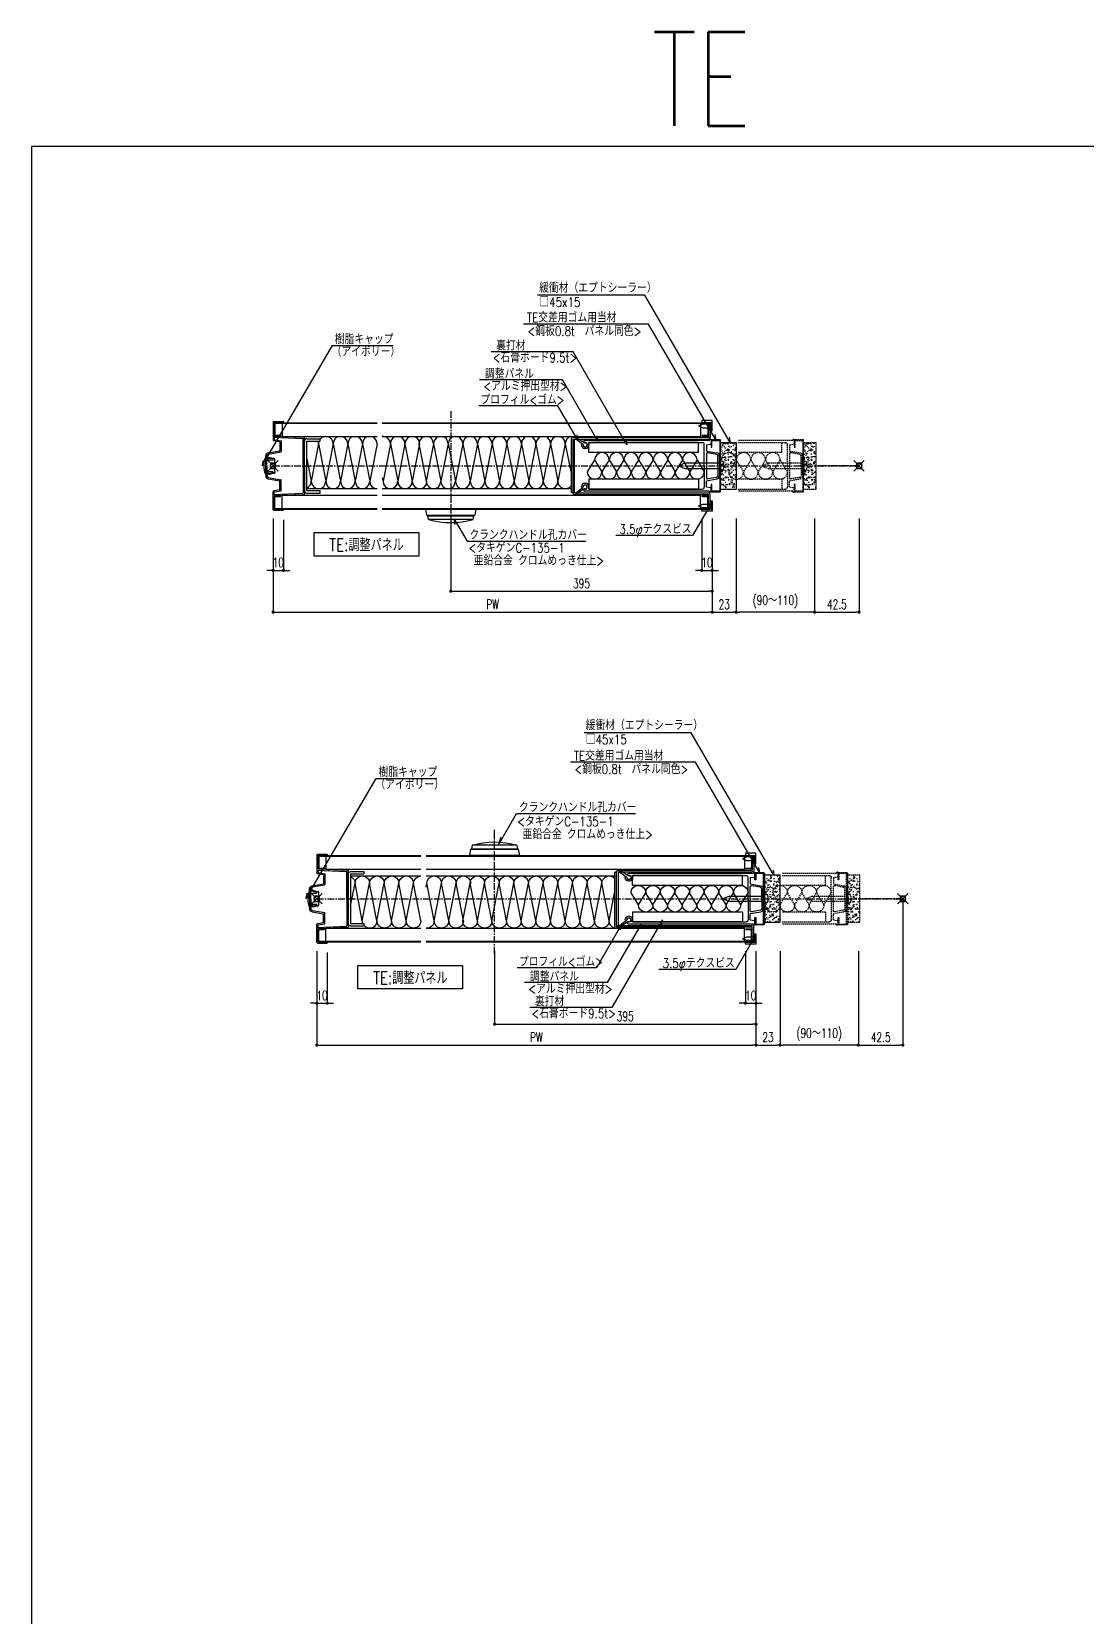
# Model space of a CAD drawing. Extents: x -275225 to 47266, y -41063 to 95295.
# Drawn here: x -227004 to -225995, y -18962 to -17445 of the extents above; entities that cross this region are included whole.
import ezdxf
from ezdxf.enums import TextEntityAlignment as Align

# ---------------------------------------------------------------- set-up
doc = ezdxf.new("R2010")
doc.units = 0
doc.header["$LTSCALE"] = 0.2
doc.header["$PDMODE"] = 99
doc.header["$PDSIZE"] = 5
doc.linetypes.add('CENTER', pattern=[50.8, 31.75, -6.35, 6.35, -6.35])
doc.linetypes.add('HIDDEN', pattern=[9.525, 6.35, -3.175])
for name, color, linetype in [('_P18_製品', 4, 'Continuous'), ('_P18_製品寸法', 9, 'Continuous'), ('_図面枠', 7, 'Continuous'), ('_基準', 1, 'CENTER'), ('_文字', 3, 'Continuous'), ('_製品寸法', 9, 'Continuous'), ('樹脂', 6, 'Continuous')]:
    doc.layers.add(name, color=color, linetype=linetype)
doc.layers.add('_ポイント', color=1, linetype='Continuous', plot=False)
doc.styles.add('OKAMURA', font='SIMPLEX.shx', dxfattribs={"width": 0.7, "bigfont": 'BIGFONT.shx'})
doc.dimstyles.new('OKAMURA-003', dxfattribs={"dimscale": 3, "dimtxt": 3, "dimasz": 1, "dimexe": 0, "dimexo": 3, "dimgap": 1, "dimtad": 1, "dimdec": 3, "dimdsep": 46, "dimtxsty": 'OKAMURA', "dimblk1": 'DOT', "dimblk2": 'DOT', "dimsah": 1, "dimcen": 0, "dimclrd": 9, "dimclre": 9, "dimclrt": 3, "dimadec": 0, "dimazin": 0, "dimtfac": 1, "dimtdec": 3, "dimtix": 1, "dimtmove": 2, "dimatfit": 3, "dimldrblk": 'NONE', "dimfxl": 0, "dimtolj": 1, "dimarcsym": 0})

# ---------------------------------------------------------------- blocks, each defined once
blk = doc.blocks.new('_DOT')
at = {"color": 0, "linetype": 'ByBlock'}
blk.add_line((-0.5, 0), (-1, 0), dxfattribs=at)
at = {"color": 0, "linetype": 'ByBlock', "const_width": 0.5}
blk.add_lwpolyline([(-0.25, 0, 1), (0.25, 0, 1)], format="xyb", close=True, dxfattribs=at)
blk = doc.blocks.new('*D1145')
at = {"layer": '_製品寸法', "color": 9, "lineweight": -2, "transparency": 16777216}
for p, q in [((0, -51.5), (0, -100)), ((10, -51.5), (10, -100)), ((-3, -100), (-6, -100)), ((0, -100), (10, -100)), ((13, -100), (16, -100))]:
    blk.add_line(p, q, dxfattribs=at)
at = {"layer": 'Defpoints', "color": 0, "transparency": 16777216}
for p in [(0, -42.5), (10, -42.5), (10, -100)]:
    blk.add_point(p, dxfattribs=at)
at = {"layer": '_製品寸法', "color": 9, "lineweight": -2, "transparency": 16777216, "xscale": 3, "yscale": 3, "zscale": 3}
blk.add_blockref('_DOT', (0, -100), dxfattribs=at)
at = {"layer": '_製品寸法', "color": 9, "lineweight": -2, "transparency": 16777216, "xscale": 3, "yscale": 3, "zscale": 3, "rotation": 180}
blk.add_blockref('_DOT', (10, -100), dxfattribs=at)
at = {"layer": '_製品寸法', "color": 3, "transparency": 16777216, "insert": (5, -92.5), "char_height": 9, "attachment_point": 5, "style": 'OKAMURA'}
blk.add_mtext('\\A1;10', dxfattribs=at)
blk = doc.blocks.new('_None')
blk = doc.blocks.new('*D1146')
at = {"layer": '_製品寸法', "color": 9, "lineweight": -2, "transparency": 16777216}
for p, q in [((0, -50.3), (0, -140)), ((420, -50.3), (420, -140)), ((3, -140), (417, -140))]:
    blk.add_line(p, q, dxfattribs=at)
at = {"layer": 'Defpoints', "color": 0, "transparency": 16777216}
for p in [(0, -41.3), (420, -41.3), (420, -140)]:
    blk.add_point(p, dxfattribs=at)
at = {"layer": '_製品寸法', "color": 9, "lineweight": -2, "transparency": 16777216, "xscale": 3, "yscale": 3, "zscale": 3, "rotation": 180}
blk.add_blockref('_DOT', (0, -140), dxfattribs=at)
at = {"layer": '_製品寸法', "color": 9, "lineweight": -2, "transparency": 16777216, "xscale": 3, "yscale": 3, "zscale": 3}
blk.add_blockref('_DOT', (420, -140), dxfattribs=at)
at = {"layer": '_製品寸法', "color": 3, "transparency": 16777216, "insert": (210, -132.5), "char_height": 9, "attachment_point": 5, "style": 'OKAMURA'}
blk.add_mtext('\\A1;PW', dxfattribs=at)
blk = doc.blocks.new('*D1147')
at = {"layer": '_製品寸法', "color": 9, "lineweight": -2, "transparency": 16777216}
for p, q in [((170, -50.3), (170, -120)), ((420, -50.3), (420, -120)), ((173, -120), (417, -120))]:
    blk.add_line(p, q, dxfattribs=at)
at = {"layer": 'Defpoints', "color": 0, "transparency": 16777216}
for p in [(170, -41.3), (420, -41.3), (420, -120)]:
    blk.add_point(p, dxfattribs=at)
at = {"layer": '_製品寸法', "color": 9, "lineweight": -2, "transparency": 16777216, "xscale": 3, "yscale": 3, "zscale": 3, "rotation": 180}
blk.add_blockref('_DOT', (170, -120), dxfattribs=at)
at = {"layer": '_製品寸法', "color": 9, "lineweight": -2, "transparency": 16777216, "xscale": 3, "yscale": 3, "zscale": 3}
blk.add_blockref('_DOT', (420, -120), dxfattribs=at)
at = {"layer": '_製品寸法', "color": 3, "transparency": 16777216, "insert": (295, -112.5), "char_height": 9, "attachment_point": 5, "style": 'OKAMURA'}
blk.add_mtext('\\A1;395', dxfattribs=at)
blk = doc.blocks.new('*D1148')
at = {"layer": '_製品寸法', "color": 9, "lineweight": -2, "transparency": 16777216}
for p, q in [((410, -50.3), (410, -100)), ((420, -50.3), (420, -100)), ((407, -100), (404, -100)), ((410, -100), (420, -100)), ((423, -100), (426, -100))]:
    blk.add_line(p, q, dxfattribs=at)
at = {"layer": 'Defpoints', "color": 0, "transparency": 16777216}
for p in [(410, -41.3), (420, -41.3), (420, -100)]:
    blk.add_point(p, dxfattribs=at)
at = {"layer": '_製品寸法', "color": 9, "lineweight": -2, "transparency": 16777216, "xscale": 3, "yscale": 3, "zscale": 3}
blk.add_blockref('_DOT', (410, -100), dxfattribs=at)
at = {"layer": '_製品寸法', "color": 9, "lineweight": -2, "transparency": 16777216, "xscale": 3, "yscale": 3, "zscale": 3, "rotation": 180}
blk.add_blockref('_DOT', (420, -100), dxfattribs=at)
at = {"layer": '_製品寸法', "color": 3, "transparency": 16777216, "insert": (415, -92.5), "char_height": 9, "attachment_point": 5, "style": 'OKAMURA'}
blk.add_mtext('\\A1;10', dxfattribs=at)
blk = doc.blocks.new('*D1149')
at = {"layer": '_製品寸法', "color": 9, "lineweight": -2, "transparency": 16777216}
for p, q in [((443, -50.3), (443, -140)), ((518, -50.3), (518, -140)), ((515, -140), (446, -140))]:
    blk.add_line(p, q, dxfattribs=at)
at = {"layer": 'Defpoints', "color": 0, "transparency": 16777216}
for p in [(443, -41.3), (518, -41.3), (443, -140)]:
    blk.add_point(p, dxfattribs=at)
at = {"layer": '_製品寸法', "color": 9, "lineweight": -2, "transparency": 16777216, "xscale": 3, "yscale": 3, "zscale": 3, "rotation": 180}
blk.add_blockref('_DOT', (443, -140), dxfattribs=at)
at = {"layer": '_製品寸法', "color": 9, "lineweight": -2, "transparency": 16777216, "xscale": 3, "yscale": 3, "zscale": 3}
blk.add_blockref('_DOT', (518, -140), dxfattribs=at)
at = {"layer": '_製品寸法', "color": 3, "transparency": 16777216, "insert": (480.5, -130.1), "char_height": 9, "attachment_point": 5, "style": 'OKAMURA'}
blk.add_mtext('\\A1;(90～110)', dxfattribs=at)
blk = doc.blocks.new('*D1150')
at = {"layer": '_製品寸法', "color": 9, "lineweight": -2, "transparency": 16777216}
for p, q in [((420, -50.3), (420, -140)), ((443, -50.3), (443, -140)), ((423, -140), (440, -140))]:
    blk.add_line(p, q, dxfattribs=at)
at = {"layer": 'Defpoints', "color": 0, "transparency": 16777216}
for p in [(420, -41.3), (443, -41.3), (443, -140)]:
    blk.add_point(p, dxfattribs=at)
at = {"layer": '_製品寸法', "color": 9, "lineweight": -2, "transparency": 16777216, "xscale": 3, "yscale": 3, "zscale": 3, "rotation": 180}
blk.add_blockref('_DOT', (420, -140), dxfattribs=at)
at = {"layer": '_製品寸法', "color": 9, "lineweight": -2, "transparency": 16777216, "xscale": 3, "yscale": 3, "zscale": 3}
blk.add_blockref('_DOT', (443, -140), dxfattribs=at)
at = {"layer": '_製品寸法', "color": 3, "transparency": 16777216, "insert": (431.5, -132.5), "char_height": 9, "attachment_point": 5, "style": 'OKAMURA'}
blk.add_mtext('\\A1;23', dxfattribs=at)
blk = doc.blocks.new('*D1151')
at = {"layer": '_製品寸法', "color": 9, "lineweight": -2, "transparency": 16777216}
for p, q in [((518, -50.3), (518, -140)), ((560.5, -50.3), (560.5, -140)), ((521, -140), (557.5, -140))]:
    blk.add_line(p, q, dxfattribs=at)
at = {"layer": 'Defpoints', "color": 0, "transparency": 16777216}
for p in [(518, -41.3), (560.5, -41.3), (560.5, -140)]:
    blk.add_point(p, dxfattribs=at)
at = {"layer": '_製品寸法', "color": 9, "lineweight": -2, "transparency": 16777216, "xscale": 3, "yscale": 3, "zscale": 3, "rotation": 180}
blk.add_blockref('_DOT', (518, -140), dxfattribs=at)
at = {"layer": '_製品寸法', "color": 9, "lineweight": -2, "transparency": 16777216, "xscale": 3, "yscale": 3, "zscale": 3}
blk.add_blockref('_DOT', (560.5, -140), dxfattribs=at)
at = {"layer": '_製品寸法', "color": 3, "transparency": 16777216, "insert": (539.3, -132.5), "char_height": 9, "attachment_point": 5, "style": 'OKAMURA'}
blk.add_mtext('\\A1;42.5', dxfattribs=at)
blk = doc.blocks.new('A$C5D42728D')
at = {"color": 0, "linetype": 'ByBlock', "lineweight": -2}
blk.add_lwpolyline([(4.4, 1.5, 0.31293), (3.2, 2.9, 0.136041), (-3.2, 2.9, 0.312931), (-4.4, 1.5), (-4.5, 0), (4.5, 0)], format="xyb", close=True, dxfattribs=at)
blk.add_lwpolyline([(2.5, -34), (2.5, 0), (-2.5, 0), (-2.5, -34), (0, -40)], close=True, dxfattribs=at)
blk = doc.blocks.new('樹脂')
at = {"layer": '_P18_製品', "color": 0, "linetype": 'ByBlock'}
for p, q in [((-8.7, -6.5), (-8.7, 6.5)), ((-8.2, 7), (-7, 7)), ((-7, 7), (-3.2, 8.1)), ((-7, 6.3), (-3.2, 7.4)), ((-7, 6.3), (-7, 7)), ((-7, 5.9), (-7, 6.3)), ((-6.5, 5.4), (0, 5.4)), ((-3.2, 8.1), (-3.2, 7.6)), ((-3.2, 7.6), (-2.4, 7.6)), ((-3.2, 7.6), (-3.2, 6.9)), ((-3.2, 6.9), (-2.4, 6.9)), ((-2.4, 7.6), (-2.4, 7.1)), ((-2.4, 7.1), (-0.5, 7.1)), ((-2.4, 6.4), (-2.4, 7.1)), ((-2.4, 6.4), (-0.5, 6.4)), ((-0.5, 7.1), (-0.5, 5.4)), ((0, -8.3), (0, 8.3)), ((-7, -7), (-8.2, -7)), ((-7, -5.9), (-7, -6.3)), ((-7, -6.3), (-7, -7)), ((-3.2, -7.4), (-7, -6.3)), ((-3.2, -8.1), (-7, -7)), ((0, -5.4), (-6.5, -5.4)), ((-3.2, -7.4), (-1.6, -7.4)), ((-3.2, -8.1), (-1.6, -8.1)), ((-1.6, -7.6), (-1.6, -6.9)), ((-1.6, -6.9), (-0.8, -6.9)), ((-1.6, -7.6), (-0.8, -7.6)), ((-1.6, -8.1), (-1.6, -7.6)), ((-0.8, -7.1), (-0.8, -6.4)), ((-0.8, -6.4), (-0.5, -6.4)), ((-0.8, -7.1), (-0.5, -7.1)), ((-0.8, -7.6), (-0.8, -7.1)), ((-0.5, -7.1), (-0.5, -5.4))]:
    blk.add_line(p, q, dxfattribs=at)
for centre, radius, start, end in [((-8.2, 6.5), 0.5, 90, 180), ((-6.5, 5.9), 0.5, 180, 270), ((-21, 0), 22.6, 338.3053, 21.6947), ((-8.2, -6.5), 0.5, 180, 270), ((-6.5, -5.9), 0.5, 90, 180)]:
    blk.add_arc(centre, radius, start, end, dxfattribs=at)
blk = doc.blocks.new('TE1')
at = {"layer": '_P18_製品'}
h = blk.add_hatch(dxfattribs=at)
h.set_pattern_fill('AR-SAND', color=6, scale=0.1, angle=180, style=0)
h.set_pattern_definition([(217.5, (4918.212, -2657.586), (0.160003, -4.8941324), [0, -3.8608, 0, -4.318, 0, -4.1275]), (187.5, (4918.212, -2657.586), (-4.495233, -7.168251), [0, -2.0828, 0, -3.4798, 0, -1.3335]), (147.5, (4921.336, -2657.586), (-7.9099237, -0.014372), [0, -1.27, 0, -4.572, 0, -5.969]), (137.5, (4921.336, -2657.586), (-7.6355645, -2.229293), [0, -0.635, 0, -2.9972, 0, -3.429])])
h.paths.add_polyline_path([(-132.5, 22.5), (-117.5, 22.5), (-117.5, -22.5), (-132.5, -22.5)])
at = {"layer": '_P18_製品', "linetype": 'HIDDEN'}
h = blk.add_hatch(dxfattribs=at)
h.set_pattern_fill('AR-SAND', color=6, scale=0.1, angle=180, style=0)
h.set_pattern_definition([(217.5, (4997.712, -2657.586), (0.160003, -4.8941324), [0, -3.8608, 0, -4.318, 0, -4.1275]), (187.5, (4997.712, -2657.586), (-4.495233, -7.168251), [0, -2.0828, 0, -3.4798, 0, -1.3335]), (147.5, (5000.836, -2657.586), (-7.9099237, -0.014372), [0, -1.27, 0, -4.572, 0, -5.969]), (137.5, (5000.836, -2657.586), (-7.6355645, -2.229293), [0, -0.635, 0, -2.9972, 0, -3.429])])
h.paths.add_polyline_path([(-53, 22.5), (-41.3, 22.5), (-41.3, -22.5), (-53, -22.5)])
at = {"layer": '_P18_製品'}
for p, q in [((-560.5, 42), (-560, 42.5)), ((-560.5, 42), (-560.5, 24.8)), ((-560, 42.5), (-550.8, 42.5)), ((-559.3, 41), (-559.3, 28.8)), ((-559.3, 40.7), (-559.3, 29.4)), ((-550.8, 41.3), (-559, 41.3)), ((-558.7, 41.3), (-461, 41.3)), ((-558.7, 40.7), (-558.7, 29.4)), ((-558.7, 40.7), (-461, 40.7)), ((-551.8, 40.7), (-551.8, 28.2)), ((-550.5, 42.2), (-550.5, 41.6)), ((-144.1, 40.5), (-142.5, 40.5)), ((-560.5, 27.4), (-532, 26.1)), ((-554.2, 22.9), (-559.7, 23.9)), ((-559.3, 27), (-559.3, 25.3)), ((-559.1, 25), (-553, 23.9)), ((-559, 28.5), (-530.8, 27.3)), ((-558.7, 29.4), (-553.3, 29.4)), ((-558.7, 28.8), (-553.3, 28.8)), ((-554, 22.7), (-554, 14.6)), ((-553.3, 29.4), (-553.3, 28.8)), ((-552.8, 23.6), (-552.8, 13.6)), ((-551.8, 28.2), (-461, 28.2)), ((-549.5, 26.9), (-549.5, 28.1)), ((-531.7, 0), (-531.7, 25.8)), ((-530.5, 0.3), (-530.5, 27)), ((-530.5, -23.7), (-530.5, 23.7)), ((-528.2, 26), (-515.5, 26)), ((-528.2, 23.7), (-515.5, 23.7)), ((-528.2, -23.7), (-528.2, 23.7)), ((-515.5, 23.7), (-515.5, 26)), ((-567.5, 0.3), (-567.5, 9.5)), ((-567.2, 0), (-567.5, 0.3)), ((-567.2, 0), (-567.5, -0.3)), ((-566.3, 0), (-566.3, 9.5)), ((-566.3, 0), (-566.3, -9.5)), ((-565, 12.4), (-554.2, 14.3)), ((-564.8, 11.3), (-553, 13.3)), ((-531.7, 0), (-531.7, -25.8)), ((-530.8, 0), (-530.5, 0.3)), ((-530.8, 0), (-530.5, -0.3)), ((-567.5, -0.3), (-567.5, -9.5)), ((-565, -12.4), (-554.2, -14.3)), ((-564.8, -11.3), (-553, -13.3)), ((-554, -22.7), (-554, -14.6)), ((-552.8, -23.6), (-552.8, -13.6)), ((-530.5, -0.3), (-530.5, -27)), ((-560.5, -42), (-560.5, -24.8)), ((-560.5, -27.4), (-532, -26.1)), ((-554.2, -22.9), (-559.7, -23.9)), ((-559.3, -27), (-559.3, -25.3)), ((-559.3, -41), (-559.3, -28.8)), ((-559.3, -40.7), (-559.3, -29.4)), ((-559.1, -25), (-553, -23.9)), ((-559, -28.5), (-530.8, -27.3)), ((-558.7, -28.8), (-553.3, -28.8)), ((-558.7, -40.7), (-558.7, -29.4)), ((-558.7, -29.4), (-553.3, -29.4)), ((-553.3, -29.4), (-553.3, -28.8)), ((-551.8, -40.7), (-551.8, -28.2)), ((-551.8, -28.2), (-461, -28.2)), ((-549.5, -28.1), (-549.5, -26.9)), ((-528.2, -23.7), (-515.5, -23.7)), ((-528.2, -26), (-515.5, -26)), ((-515.5, -26), (-515.5, -23.7)), ((-560.5, -42), (-560, -42.5)), ((-560, -42.5), (-550.8, -42.5)), ((-550.8, -41.3), (-559, -41.3)), ((-558.7, -40.7), (-461, -40.7)), ((-558.7, -41.3), (-461, -41.3)), ((-550.5, -42.2), (-550.5, -41.6)), ((-366.5, -41.3), (-414.5, -41.3)), ((-413.4, -47.3), (-414.5, -41.3)), ((-366.5, -41.3), (-367.6, -47.3)), ((-144.1, -40.5), (-142.5, -40.5)), ((-413.4, -47.3), (-367.6, -47.3)), ((-412.5, -47.3), (-412.5, -47.8)), ((-412.5, -47.8), (-368.5, -47.8)), ((-411.9, -51.3), (-412.5, -47.8)), ((-369.1, -51.3), (-411.9, -51.3)), ((-369.1, -51.3), (-368.5, -47.8)), ((-368.5, -47.3), (-368.5, -47.8))]:
    blk.add_line(p, q, dxfattribs=at)
at = {"layer": '_P18_製品', "linetype": 'ByBlock'}
for p, q in [((-456, 41.3), (-144.7, 41.3)), ((-456, 40.7), (-144.7, 40.7)), ((-151.6, 40.7), (-151.6, 28.2)), ((-140.5, 43.5), (-150.5, 43.5)), ((-150.5, 43.5), (-150.5, 41.5)), ((-150.5, 41.5), (-142.5, 41.5)), ((-144.7, 40.7), (-144.7, 29.4)), ((-144.1, 40.7), (-144.1, 29.4)), ((-144.1, 40.5), (-144.1, 27.2)), ((-142.5, 40.3), (-140.5, 42.3)), ((-142.5, 33.5), (-142.5, 41.5)), ((-142.5, 40.5), (-142.5, 27.2)), ((-142.5, 36.3), (-140.5, 34.3)), ((-142.5, 33.5), (-140.5, 33.5)), ((-140.5, 33.5), (-140.5, 43.5)), ((-456, 28.2), (-151.6, 28.2)), ((-275.5, 25.6), (-275.5, -25.4)), ((-144.1, 27.2), (-273.9, 27.2)), ((-273.9, 25.6), (-144.1, 25.6)), ((-273.9, 25.6), (-273.9, -25.7)), ((-272.3, -25.7), (-272.3, 25.6)), ((-270.9, 25.7), (-264.2, 20.6)), ((-263.1, 22.2), (-270.2, 26.7)), ((-265.5, 20), (-265.5, 19.7)), ((-143.3, 24.2), (-262.5, 24.2)), ((-261.5, 22.2), (-262.5, 22.2)), ((-261.5, 16.7), (-262.5, 16.7)), ((-262, 18.2), (-261.5, 18.2)), ((-260, 20.7), (-260, 19.7)), ((-258.5, 12.7), (-258.5, 22.2)), ((-258.5, 22.2), (-258.5, 19.7)), ((-153.5, 22.2), (-258.5, 22.2)), ((-258.5, 22.2), (-150, 22.2)), ((-153.5, 12.7), (-153.5, 22.2)), ((-150.1, 29.4), (-150.1, 28.8)), ((-150.1, 29.4), (-144.7, 29.4)), ((-150.1, 28.8), (-144.7, 28.8)), ((-148, 0), (-148, 20.2)), ((-146, 20.2), (-142.3, 20.8)), ((-146, 20.2), (-146, 14.3)), ((-143, 24.9), (-143, 24.6)), ((-141.8, 25.2), (-142.7, 25.2)), ((-141.5, 24.9), (-141.5, 21.8)), ((-153.5, 12.7), (-258.5, 12.7)), ((-146, 14.2), (-136, 12.4)), ((-146, 11.5), (-146, -11.5)), ((-136.2, 11), (-144.8, 12.5)), ((-135, 0), (-135, 9.5)), ((-133.5, 0), (-133.5, 9.5)), ((-258.5, -12.8), (-258.5, -22.3)), ((-153.5, -12.8), (-258.5, -12.8)), ((-153.5, -12.8), (-153.5, -22.3)), ((-148, 0), (-148, -20.3)), ((-146, -14.2), (-136, -12.4)), ((-146, -20.2), (-146, -14.3)), ((-136.2, -11), (-144.8, -12.5)), ((-135, 0), (-135, -9.5)), ((-133.5, 0), (-133.5, -9.5)), ((-456, -28.2), (-151.6, -28.2)), ((-273.9, -25.4), (-275.5, -25.4)), ((-272.3, -25.7), (-144.1, -25.7)), ((-272.3, -27.3), (-144.1, -27.3)), ((-270.9, -25.7), (-264.2, -20.6)), ((-263.1, -22.2), (-270.2, -26.7)), ((-265.5, -20), (-265.5, -19.8)), ((-261.5, -16.8), (-262.5, -16.8)), ((-261.5, -22.3), (-262.5, -22.3)), ((-143.3, -24.3), (-262.5, -24.3)), ((-262, -18.3), (-261.5, -18.3)), ((-260, -20.8), (-260, -19.8)), ((-258.5, -22.3), (-258.5, -19.8)), ((-258.5, -22.3), (-150, -22.3)), ((-153.5, -22.3), (-258.5, -22.3)), ((-151.6, -40.7), (-151.6, -28.2)), ((-150.1, -29.4), (-150.1, -28.8)), ((-150.1, -28.8), (-144.7, -28.8)), ((-150.1, -29.4), (-144.7, -29.4)), ((-146, -20.2), (-142.3, -20.8)), ((-144.7, -40.7), (-144.7, -29.4)), ((-144.1, -40.5), (-144.1, -27.3)), ((-144.1, -40.7), (-144.1, -29.4)), ((-143, -24.9), (-143, -24.6)), ((-141.8, -25.3), (-142.7, -25.3)), ((-142.5, -40.5), (-142.5, -27.3)), ((-141.5, -24.9), (-141.5, -21.8)), ((-456, -40.7), (-144.7, -40.7)), ((-456, -41.3), (-144.7, -41.3)), ((-150.5, -41.5), (-142.5, -41.5)), ((-150.5, -43.5), (-150.5, -41.5)), ((-140.5, -43.5), (-150.5, -43.5)), ((-142.5, -33.5), (-140.5, -33.5)), ((-142.5, -33.5), (-142.5, -41.5)), ((-142.5, -36.3), (-140.5, -34.3)), ((-142.5, -40.3), (-140.5, -42.3)), ((-140.5, -33.5), (-140.5, -43.5))]:
    blk.add_line(p, q, dxfattribs=at)
at = {"layer": '_P18_製品', "color": 6}
for p, q in [((-517, 21.2), (-524, -14.8)), ((-517, 21.2), (-510, -14.8)), ((-503, 21.2), (-510, -14.8)), ((-503, 21.2), (-496, -14.8)), ((-489, 21.2), (-496, -14.8)), ((-489, 21.2), (-482, -14.8)), ((-475, 21.2), (-482, -14.8)), ((-475, 21.2), (-468, -14.8)), ((-461, 21.2), (-468, -14.8)), ((-528.2, 6.8), (-524, -14.8)), ((-253, 5.7), (-260, -5.8)), ((-253, 5.7), (-246, -5.8)), ((-239, 5.7), (-246, -5.8)), ((-239, 5.7), (-232, -5.8)), ((-225, 5.7), (-232, -5.8)), ((-225, 5.7), (-218, -5.8)), ((-211, 5.7), (-218, -5.8)), ((-211, 5.7), (-204, -5.8)), ((-197, 5.7), (-204, -5.8)), ((-197, 5.7), (-190, -5.8)), ((-183, 5.7), (-190, -5.8)), ((-183, 5.7), (-176, -5.8)), ((-169, 5.7), (-176, -5.8)), ((-169, 5.7), (-162, -5.8)), ((-155, 5.7), (-162, -5.8)), ((-155, 5.7), (-148, -5.8)), ((-528.2, -21.8), (-461, -21.8))]:
    blk.add_line(p, q, dxfattribs=at)
at = {"layer": '_P18_製品', "color": 6, "linetype": 'ByBlock'}
for p, q in [((-448.3, 21.2), (-455.3, -14.8)), ((-448.3, 21.2), (-441.3, -14.8)), ((-434.3, 21.2), (-441.3, -14.8)), ((-434.3, 21.2), (-427.3, -14.8)), ((-420.3, 21.2), (-427.3, -14.8)), ((-421, 21.2), (-414, -14.8)), ((-407, 21.2), (-414, -14.8)), ((-407, 21.2), (-400, -14.8)), ((-393, 21.2), (-400, -14.8)), ((-393, 21.2), (-386, -14.8)), ((-379, 21.2), (-386, -14.8)), ((-379, 21.2), (-372, -14.8)), ((-365, 21.2), (-372, -14.8)), ((-365, 21.2), (-358, -14.8)), ((-351, 21.2), (-358, -14.8)), ((-351, 21.2), (-344, -14.8)), ((-337, 21.2), (-344, -14.8)), ((-337, 21.2), (-330, -14.8)), ((-323, 21.2), (-330, -14.8)), ((-323, 21.2), (-316, -14.8)), ((-309, 21.2), (-316, -14.8)), ((-309, 21.2), (-302, -14.8)), ((-295, 21.2), (-302, -14.8)), ((-295, 21.2), (-288, -14.8)), ((-281, 21.2), (-288, -14.8)), ((-281, 21.2), (-275.5, -7.1)), ((-456, -11.2), (-455.3, -14.8)), ((-456, -21.8), (-275.5, -21.8))]:
    blk.add_line(p, q, dxfattribs=at)
at = {"layer": '_P18_製品', "color": 6, "linetype": 'HIDDEN'}
for p, q in [((-63.8, 24.2), (-115.5, 24.2)), ((-115.5, 22.2), (-70.5, 22.2)), ((-74, 12.7), (-74, 22.2)), ((-68.5, 0), (-68.5, 20.2)), ((-66.5, 20.2), (-62.8, 20.8)), ((-66.5, 20.2), (-66.5, 14.3)), ((-63.5, 24.9), (-63.5, 24.6)), ((-62.3, 25.2), (-63.2, 25.2)), ((-62, 24.9), (-62, 21.8)), ((-117.5, 5.7), (-124.5, -5.8)), ((-117.5, 5.7), (-110.5, -5.8)), ((-74, 12.7), (-115.5, 12.7)), ((-103.5, 5.7), (-110.5, -5.8)), ((-103.5, 5.7), (-96.5, -5.8)), ((-89.5, 5.7), (-96.5, -5.8)), ((-89.5, 5.7), (-82.5, -5.8)), ((-75.5, 5.7), (-82.5, -5.8)), ((-75.5, 5.7), (-68.5, -5.8)), ((-66.5, 14.2), (-56.5, 12.4)), ((-66.5, 11.5), (-66.5, -11.5)), ((-56.7, 11), (-65.3, 12.5)), ((-55.5, 0), (-55.5, 9.5)), ((-54, 0), (-54, 9.5)), ((-54, -8.3), (-54, 8.4)), ((-74, -12.8), (-115.5, -12.8)), ((-74, -12.8), (-74, -22.3)), ((-68.5, 0), (-68.5, -20.3)), ((-66.5, -14.2), (-56.5, -12.4)), ((-66.5, -20.2), (-66.5, -14.3)), ((-56.7, -11), (-65.3, -12.5)), ((-55.5, 0), (-55.5, -9.5)), ((-54, 0), (-54, -9.5)), ((-115.5, -22.3), (-70.5, -22.3)), ((-63.8, -24.3), (-115.5, -24.3)), ((-66.5, -20.2), (-62.8, -20.8)), ((-63.5, -24.9), (-63.5, -24.6)), ((-62.3, -25.3), (-63.2, -25.3)), ((-62, -24.9), (-62, -21.8))]:
    blk.add_line(p, q, dxfattribs=at)
at = {"layer": '_P18_製品', "color": 6, "linetype": 'ByBlock'}
for points in [[(-142.5, 36.5), (-142.5, 40), (-149.3, 40), (-153.5, 38.3), (-149.3, 36.5)], [(-140.8, 34.8), (-140.8, 41.8), (-142.5, 40), (-142.5, 36.5)], [(-140.8, 41.8), (-140.8, 34.8), (-140.5, 34.8), (-140.5, 41.8)], [(-142.5, -36.6), (-142.5, -40.1), (-149.3, -40.1), (-153.5, -38.3), (-149.3, -36.6)], [(-140.8, -34.8), (-140.8, -41.8), (-142.5, -40.1), (-142.5, -36.6)], [(-140.8, -41.8), (-140.8, -34.8), (-140.5, -34.8), (-140.5, -41.8)]]:
    blk.add_lwpolyline(points, close=True, dxfattribs=at)
at = {"layer": '_P18_製品', "linetype": 'ByBlock'}
blk.add_lwpolyline([(-140.7, -25), (-133.3, -25, 0.414214), (-132.5, -24.2), (-132.5, 24.2, 0.414214), (-133.3, 25), (-140.7, 25, 0.414214), (-141.5, 24.2), (-141.5, 18), (-140.7, 18), (-140.7, 24.2), (-133.3, 24.2), (-133.3, -24.2), (-140.7, -24.2), (-140.7, -18), (-141.5, -18), (-141.5, -24.2, 0.414214)], format="xyb", close=True, dxfattribs=at)
at = {"layer": '_P18_製品', "color": 6}
blk.add_lwpolyline([(-132.5, 22.5), (-117.5, 22.5), (-117.5, -22.5), (-132.5, -22.5)], close=True, dxfattribs=at)
at = {"layer": '_P18_製品', "color": 6, "linetype": 'HIDDEN'}
blk.add_lwpolyline([(-61.2, -25), (-53.8, -25, 0.414214), (-53, -24.2), (-53, 24.2, 0.414214), (-53.8, 25), (-61.2, 25, 0.414214), (-62, 24.2), (-62, 18), (-61.2, 18), (-61.2, 24.2), (-53.8, 24.2), (-53.8, -24.2), (-61.2, -24.2), (-61.2, -18), (-62, -18), (-62, -24.2, 0.414214)], format="xyb", close=True, dxfattribs=at)
blk.add_lwpolyline([(-53, 22.5), (-41.3, 22.5), (-41.3, -22.5), (-53, -22.5)], close=True, dxfattribs=at)
at = {"layer": '_P18_製品'}
for centre, radius, start, end in [((-558.7, 40.7), 0.6, 90, 180), ((-559, 41), 0.3, 90, 179.9998), ((-550.8, 42.2), 0.3, 0, 90), ((-550.8, 41.6), 0.3, 270, 0), ((-559.5, 24.8), 1, 179.9972, 260.0014), ((-558.7, 29.4), 0.6, 180, 270), ((-559, 28.8), 0.3, 179.9998, 267.492), ((-559, 27), 0.3, 87.492, 179.9999), ((-559, 25.3), 0.3, 179.9999, 259.9999), ((-554.3, 22.6), 0.3, 0, 79.9968), ((-553.1, 23.6), 0.3, 0, 79.9999), ((-532, 25.8), 0.3, 0, 87.492), ((-530.8, 27), 0.3, 359.9999, 87.492), ((-528.2, 23.7), 2.3, 90, 180), ((-564.5, 9.5), 3, 100, 180), ((-564.5, 9.5), 1.8, 100, 180), ((-554.3, 14.6), 0.3, 280.0035, 359.9997), ((-553.1, 13.6), 0.3, 280.0001, 0), ((-564.5, -9.5), 3, 180, 260), ((-564.5, -9.5), 1.8, 180, 260), ((-554.3, -14.6), 0.3, 0.0003, 79.9965), ((-553.1, -13.6), 0.3, 0, 79.9999), ((-559.5, -24.8), 1, 99.9986, 180.0028), ((-559, -25.3), 0.3, 100.0001, 180.0001), ((-559, -27), 0.3, 180.0001, 272.508), ((-559, -28.8), 0.3, 92.508, 180.0002), ((-558.7, -29.4), 0.6, 90, 180), ((-554.3, -22.6), 0.3, 280.0032, 0), ((-553.1, -23.6), 0.3, 280.0001, 0), ((-532, -25.8), 0.3, 272.508, 0), ((-530.8, -27), 0.3, 272.508, 0.0001), ((-528.2, -23.7), 2.3, 180, 270), ((-558.7, -40.7), 0.6, 180, 270), ((-559, -41), 0.3, 180.0002, 270), ((-550.8, -41.6), 0.3, 0, 90), ((-550.8, -42.2), 0.3, 270, 0), ((-390.5, 23.4), 77.7, 254.0272, 285.9729)]:
    blk.add_arc(centre, radius, start, end, dxfattribs=at)
at = {"layer": '_P18_製品', "linetype": 'ByBlock'}
for centre, radius, start, end in [((-144.7, 40.7), 0.6, 0, 90), ((-273.9, 25.6), 1.6, 90, 180), ((-270.5, 26.2), 0.6, 55.0004, 235.0004), ((-264.8, 20), 0.75, 5.2159, 180), ((-262.5, 19.7), 3, 180, 270), ((-264.5, 20.2), 0.5, 1.6298, 53.193), ((-262, 20.2), 2, 181.6299, 108.3705), ((-262, 20.2), 2, 185.2159, 270), ((-262.5, 23.2), 1, 90, 270), ((-262.8, 22.6), 0.5, 236.81, 288.3719), ((-261.5, 20.7), 1.5, 0, 90), ((-261.5, 19.7), 3, 270, 0), ((-261.5, 19.7), 1.5, 270, 0), ((-150, 20.2), 2, 0, 90), ((-144.7, 29.4), 0.6, 270, 0), ((-144.1, 27.2), 1.6, 270, 0), ((-143.3, 24.6), 0.3, 270, 0), ((-142.7, 24.9), 0.3, 90, 180), ((-142.5, 21.8), 1, 280.0005, 0), ((-141.8, 24.9), 0.3, 0, 90), ((-145, 11.5), 1, 79.9995, 180), ((-136.5, 9.5), 1.5, 0, 79.999), ((-136.5, 9.5), 3, 0, 79.999), ((-145, -11.5), 1, 180, 280.0033), ((-136.5, -9.5), 1.5, 280.0001, 0), ((-136.5, -9.5), 3, 280.0005, 0), ((-272.3, -25.7), 1.6, 180, 270), ((-270.5, -26.2), 0.6, 124.9996, 304.9996), ((-262.5, -19.8), 3, 90, 180), ((-264.8, -20), 0.75, 180, 354.7841), ((-264.5, -20.2), 0.5, 306.807, 358.3702), ((-262, -20.3), 2, 90, 174.7841), ((-262, -20.3), 2, 251.6295, 178.3701), ((-262.5, -23.3), 1, 90, 270), ((-262.8, -22.6), 0.5, 71.6281, 123.19), ((-261.5, -19.8), 3, 0, 90), ((-261.5, -19.8), 1.5, 0, 90), ((-261.5, -20.8), 1.5, 270, 0), ((-150, -20.3), 2, 270, 0), ((-144.7, -29.4), 0.6, 0, 90), ((-144.1, -27.3), 1.6, 0, 90), ((-143.3, -24.6), 0.3, 0, 90), ((-142.7, -24.9), 0.3, 180, 270), ((-142.5, -21.8), 1, 0, 80.0037), ((-141.8, -24.9), 0.3, 270, 0), ((-144.7, -40.7), 0.6, 270, 0)]:
    blk.add_arc(centre, radius, start, end, dxfattribs=at)
at = {"layer": '_P18_製品', "color": 6}
for centre, start, end in [((-524, 21.2), 0, 20.9248), ((-510, 21.2), 159.0752, 180), ((-510, 21.2), 0, 141.787), ((-496, 21.2), 0, 180), ((-482, 21.2), 0, 180), ((-468, 21.2), 0, 180), ((-246, 5.7), 0, 180), ((-232, 5.7), 0, 180), ((-218, 5.7), 0, 180), ((-204, 5.7), 0, 180), ((-190, 5.7), 0, 180), ((-176, 5.7), 0, 180), ((-162, 5.7), 0, 180), ((-531, -14.8), 293.578, 0), ((-517, -14.8), 180, 0), ((-503, -14.8), 180, 0), ((-489, -14.8), 180, 0), ((-475, -14.8), 180, 0), ((-461, -14.8), 180, 270), ((-253, -5.8), 180, 0), ((-239, -5.8), 180, 0), ((-225, -5.8), 180, 0), ((-211, -5.8), 180, 0), ((-197, -5.8), 180, 0), ((-183, -5.8), 180, 0), ((-169, -5.8), 180, 0), ((-155, -5.8), 180, 0)]:
    blk.add_arc(centre, 7, start, end, dxfattribs=at)
at = {"layer": '_P18_製品', "color": 6, "linetype": 'ByBlock'}
for centre, start, end in [((-455.3, 21.2), 0, 95.7852), ((-441.3, 21.2), 0, 180), ((-427.3, 21.2), 0, 180), ((-414, 21.2), 0, 180), ((-400, 21.2), 0, 180), ((-386, 21.2), 0, 180), ((-372, 21.2), 0, 180), ((-358, 21.2), 0, 180), ((-344, 21.2), 0, 180), ((-330, 21.2), 0, 180), ((-316, 21.2), 0, 180), ((-302, 21.2), 0, 180), ((-288, 21.2), 0, 180), ((-274, 21.2), 102.3741, 180), ((-448.3, -14.8), 180, 0), ((-434.3, -14.8), 180, 0), ((-420.3, -14.8), 180, 0), ((-407, -14.8), 180, 0), ((-393, -14.8), 180, 0), ((-379, -14.8), 180, 0), ((-365, -14.8), 180, 0), ((-351, -14.8), 180, 0), ((-337, -14.8), 180, 0), ((-323, -14.8), 180, 0), ((-309, -14.8), 180, 0), ((-295, -14.8), 180, 0), ((-281, -14.8), 180, 321.7855)]:
    blk.add_arc(centre, 7, start, end, dxfattribs=at)
at = {"layer": '_P18_製品', "color": 6, "linetype": 'HIDDEN'}
for centre, radius, start, end in [((-70.5, 20.2), 2, 0, 90), ((-63.8, 24.6), 0.3, 270, 0), ((-63.2, 24.9), 0.3, 90, 180), ((-63, 21.8), 1, 280.0005, 0), ((-62.3, 24.9), 0.3, 0, 90), ((-124.5, 5.7), 7, 0, 180), ((-110.5, 5.7), 7, 0, 180), ((-96.5, 5.7), 7, 0, 180), ((-82.5, 5.7), 7, 0, 180), ((-65.5, 11.5), 1, 79.9995, 180), ((-57, 9.5), 1.5, 0, 79.999), ((-57, 9.5), 3, 0, 79.999), ((-75, 0), 22.6, 338.3053, 21.6947), ((-117.5, -5.8), 7, 180, 0), ((-103.5, -5.8), 7, 180, 0), ((-89.5, -5.8), 7, 180, 0), ((-75.5, -5.8), 7, 180, 0), ((-65.5, -11.5), 1, 180, 280.0033), ((-57, -9.5), 1.5, 280.0001, 0), ((-57, -9.5), 3, 280.0005, 0), ((-70.5, -20.3), 2, 270, 0), ((-63.8, -24.6), 0.3, 0, 90), ((-63.2, -24.9), 0.3, 180, 270), ((-63, -21.8), 1, 0, 80.0037), ((-62.3, -24.9), 0.3, 270, 0)]:
    blk.add_arc(centre, radius, start, end, dxfattribs=at)
at = {"layer": '_ポイント'}
for p in [(-560.5, 0), (0, 0)]:
    blk.add_point(p, dxfattribs=at)
at = {"layer": '_基準'}
for p, q in [((-390.5, 52.3), (-390.5, -66.4)), ((-560.5, 0), (-60.5, 0)), ((-560.5, 0), (-60.5, 0)), ((-60.5, 0), (0, 0)), ((-390.5, -16.2), (-390.5, -66.4))]:
    blk.add_line(p, q, dxfattribs=at)
at = {"layer": '_P18_製品', "linetype": 'ByBlock', "rotation": 270}
blk.add_blockref('A$C5D42728D', (-132.5, 0), dxfattribs=at)
at = {"layer": '_P18_製品', "color": 6, "linetype": 'HIDDEN', "rotation": 270}
blk.add_blockref('A$C5D42728D', (-53, 0), dxfattribs=at)
at = {"layer": '樹脂', "xscale": -1}
blk.add_blockref('樹脂', (-567.5, 0), dxfattribs=at)
blk = doc.blocks.new('*D1160')
at = {"layer": '_製品寸法', "color": 9, "lineweight": -2, "transparency": 16777216}
for p, q in [((0, -51.5), (0, -100)), ((10, -51.5), (10, -100)), ((-3, -100), (-6, -100)), ((0, -100), (10, -100)), ((13, -100), (16, -100))]:
    blk.add_line(p, q, dxfattribs=at)
at = {"layer": 'Defpoints', "color": 0, "transparency": 16777216}
for p in [(0, -42.5), (10, -42.5), (10, -100)]:
    blk.add_point(p, dxfattribs=at)
at = {"layer": '_製品寸法', "color": 9, "lineweight": -2, "transparency": 16777216, "xscale": 3, "yscale": 3, "zscale": 3}
blk.add_blockref('_DOT', (0, -100), dxfattribs=at)
at = {"layer": '_製品寸法', "color": 9, "lineweight": -2, "transparency": 16777216, "xscale": 3, "yscale": 3, "zscale": 3, "rotation": 180}
blk.add_blockref('_DOT', (10, -100), dxfattribs=at)
at = {"layer": '_製品寸法', "color": 3, "transparency": 16777216, "insert": (5, -92.5), "char_height": 9, "attachment_point": 5, "style": 'OKAMURA'}
blk.add_mtext('\\A1;10', dxfattribs=at)
blk = doc.blocks.new('*D1161')
at = {"layer": '_製品寸法', "color": 9, "lineweight": -2, "transparency": 16777216}
for p, q in [((0, -50.3), (0, -140)), ((420, -50.3), (420, -140)), ((3, -140), (417, -140))]:
    blk.add_line(p, q, dxfattribs=at)
at = {"layer": 'Defpoints', "color": 0, "transparency": 16777216}
for p in [(0, -41.3), (420, -41.3), (420, -140)]:
    blk.add_point(p, dxfattribs=at)
at = {"layer": '_製品寸法', "color": 9, "lineweight": -2, "transparency": 16777216, "xscale": 3, "yscale": 3, "zscale": 3, "rotation": 180}
blk.add_blockref('_DOT', (0, -140), dxfattribs=at)
at = {"layer": '_製品寸法', "color": 9, "lineweight": -2, "transparency": 16777216, "xscale": 3, "yscale": 3, "zscale": 3}
blk.add_blockref('_DOT', (420, -140), dxfattribs=at)
at = {"layer": '_製品寸法', "color": 3, "transparency": 16777216, "insert": (210, -132.5), "char_height": 9, "attachment_point": 5, "style": 'OKAMURA'}
blk.add_mtext('\\A1;PW', dxfattribs=at)
blk = doc.blocks.new('*D1162')
at = {"layer": '_製品寸法', "color": 9, "lineweight": -2, "transparency": 16777216}
for p, q in [((170, -50.3), (170, -120)), ((420, -50.3), (420, -120)), ((173, -120), (417, -120))]:
    blk.add_line(p, q, dxfattribs=at)
at = {"layer": 'Defpoints', "color": 0, "transparency": 16777216}
for p in [(170, -41.3), (420, -41.3), (420, -120)]:
    blk.add_point(p, dxfattribs=at)
at = {"layer": '_製品寸法', "color": 9, "lineweight": -2, "transparency": 16777216, "xscale": 3, "yscale": 3, "zscale": 3, "rotation": 180}
blk.add_blockref('_DOT', (170, -120), dxfattribs=at)
at = {"layer": '_製品寸法', "color": 9, "lineweight": -2, "transparency": 16777216, "xscale": 3, "yscale": 3, "zscale": 3}
blk.add_blockref('_DOT', (420, -120), dxfattribs=at)
at = {"layer": '_製品寸法', "color": 3, "transparency": 16777216, "insert": (295, -112.5), "char_height": 9, "attachment_point": 5, "style": 'OKAMURA'}
blk.add_mtext('\\A1;395', dxfattribs=at)
blk = doc.blocks.new('*D1163')
at = {"layer": '_製品寸法', "color": 9, "lineweight": -2, "transparency": 16777216}
for p, q in [((410, -50.3), (410, -100)), ((420, -50.3), (420, -100)), ((407, -100), (404, -100)), ((410, -100), (420, -100)), ((423, -100), (426, -100))]:
    blk.add_line(p, q, dxfattribs=at)
at = {"layer": 'Defpoints', "color": 0, "transparency": 16777216}
for p in [(410, -41.3), (420, -41.3), (420, -100)]:
    blk.add_point(p, dxfattribs=at)
at = {"layer": '_製品寸法', "color": 9, "lineweight": -2, "transparency": 16777216, "xscale": 3, "yscale": 3, "zscale": 3}
blk.add_blockref('_DOT', (410, -100), dxfattribs=at)
at = {"layer": '_製品寸法', "color": 9, "lineweight": -2, "transparency": 16777216, "xscale": 3, "yscale": 3, "zscale": 3, "rotation": 180}
blk.add_blockref('_DOT', (420, -100), dxfattribs=at)
at = {"layer": '_製品寸法', "color": 3, "transparency": 16777216, "insert": (415, -92.5), "char_height": 9, "attachment_point": 5, "style": 'OKAMURA'}
blk.add_mtext('\\A1;10', dxfattribs=at)
blk = doc.blocks.new('*D1164')
at = {"layer": '_製品寸法', "color": 9, "lineweight": -2, "transparency": 16777216}
for p, q in [((443, -50.3), (443, -140)), ((518, -50.3), (518, -140)), ((515, -140), (446, -140))]:
    blk.add_line(p, q, dxfattribs=at)
at = {"layer": 'Defpoints', "color": 0, "transparency": 16777216}
for p in [(443, -41.3), (518, -41.3), (443, -140)]:
    blk.add_point(p, dxfattribs=at)
at = {"layer": '_製品寸法', "color": 9, "lineweight": -2, "transparency": 16777216, "xscale": 3, "yscale": 3, "zscale": 3, "rotation": 180}
blk.add_blockref('_DOT', (443, -140), dxfattribs=at)
at = {"layer": '_製品寸法', "color": 9, "lineweight": -2, "transparency": 16777216, "xscale": 3, "yscale": 3, "zscale": 3}
blk.add_blockref('_DOT', (518, -140), dxfattribs=at)
at = {"layer": '_製品寸法', "color": 3, "transparency": 16777216, "insert": (480.5, -130.1), "char_height": 9, "attachment_point": 5, "style": 'OKAMURA'}
blk.add_mtext('\\A1;(90～110)', dxfattribs=at)
blk = doc.blocks.new('*D1165')
at = {"layer": '_製品寸法', "color": 9, "lineweight": -2, "transparency": 16777216}
for p, q in [((420, -50.3), (420, -140)), ((443, -50.3), (443, -140)), ((423, -140), (440, -140))]:
    blk.add_line(p, q, dxfattribs=at)
at = {"layer": 'Defpoints', "color": 0, "transparency": 16777216}
for p in [(420, -41.3), (443, -41.3), (443, -140)]:
    blk.add_point(p, dxfattribs=at)
at = {"layer": '_製品寸法', "color": 9, "lineweight": -2, "transparency": 16777216, "xscale": 3, "yscale": 3, "zscale": 3, "rotation": 180}
blk.add_blockref('_DOT', (420, -140), dxfattribs=at)
at = {"layer": '_製品寸法', "color": 9, "lineweight": -2, "transparency": 16777216, "xscale": 3, "yscale": 3, "zscale": 3}
blk.add_blockref('_DOT', (443, -140), dxfattribs=at)
at = {"layer": '_製品寸法', "color": 3, "transparency": 16777216, "insert": (431.5, -132.5), "char_height": 9, "attachment_point": 5, "style": 'OKAMURA'}
blk.add_mtext('\\A1;23', dxfattribs=at)
blk = doc.blocks.new('*D1166')
at = {"layer": '_製品寸法', "color": 9, "lineweight": -2, "transparency": 16777216}
for p, q in [((518, -50.3), (518, -140)), ((560.5, -50.3), (560.5, -140)), ((521, -140), (557.5, -140))]:
    blk.add_line(p, q, dxfattribs=at)
at = {"layer": 'Defpoints', "color": 0, "transparency": 16777216}
for p in [(518, -41.3), (560.5, -41.3), (560.5, -140)]:
    blk.add_point(p, dxfattribs=at)
at = {"layer": '_製品寸法', "color": 9, "lineweight": -2, "transparency": 16777216, "xscale": 3, "yscale": 3, "zscale": 3, "rotation": 180}
blk.add_blockref('_DOT', (518, -140), dxfattribs=at)
at = {"layer": '_製品寸法', "color": 9, "lineweight": -2, "transparency": 16777216, "xscale": 3, "yscale": 3, "zscale": 3}
blk.add_blockref('_DOT', (560.5, -140), dxfattribs=at)
at = {"layer": '_製品寸法', "color": 3, "transparency": 16777216, "insert": (539.3, -132.5), "char_height": 9, "attachment_point": 5, "style": 'OKAMURA'}
blk.add_mtext('\\A1;42.5', dxfattribs=at)
blk = doc.blocks.new('*U1144')
at = {"layer": '_ポイント'}
blk.add_point((560.5, 0), dxfattribs=at)
at = {"layer": '_基準'}
blk.add_line((560.5, 0), (518, 0), dxfattribs=at)
at = {"layer": '_文字', "color": 9}
for points in [[(436.2891, 27.451), (437.2131, 22.5), (355.472, 163.2284), (253.0701, 163.2286)], [(422.576, 29.951), (423.5, 25), (359.204, 135.6943), (239.6518, 135.6944)], [(-9.5375, 5.2401), (-10.4615, 0), (56.7309, 115.1638), (114.831, 115.1638)], [(337.5226, 25.2835), (338.4466, 20.0435), (286.9819, 109.177), (208.5495, 109.177)], [(309.6917, 28.7885), (310.6157, 23.5486), (276.702, 82.1985), (197.5364, 82.1985)], [(290.5578, 29.8164), (291.4817, 24.5764), (272.5303, 57.4008), (196.7163, 57.4008)], [(418.9538, -39.643), (419.8777, -34.403), (401.2735, -66.6266), (327.8373, -66.6266)], [(174.2378, -56.1407), (173.314, -50.9011), (185.5297, -72.0375), (299.2508, -72.0375)]]:
    blk.add_lwpolyline(points, dxfattribs=at)
at = {"layer": '_文字'}
blk.add_lwpolyline([(39.3012, -86.3266), (39.3012, -63.8266), (139.3012, -63.8266), (139.3012, -86.3266)], close=True, dxfattribs=at)
at = {"layer": '_P18_製品'}
blk.add_blockref('TE1', (560.5, 0), dxfattribs=at)
at = {"layer": '_文字', "style": 'OKAMURA', "width": 0.8}
for s, p in [('緩衝材（エプトシーラー）', (254.5599, 165.7311)), ('□45x15', (254.6721, 152.1547)), ('樹脂キャップ', (59.0441, 116.5789)), ('<鋼板0.8t\u3000パネル同色> ', (243.4111, 124.4383)), ('（アイボリー）', (56.0753, 104.7086)), ('<石膏ボード9.5t> ', (210.1814, 99.0411)), ('裏打材 ', (213.4469, 110.4386)), ('調整パネル ', (202.7674, 83.4311)), ('<アルミ押出型材> ', (201.2045, 71.8124)), ('プロフィル<ゴム> ', (198.3745, 58.6734)), ('3.5φテクスビス', (331.3457, -65.1068)), ('<タキゲンC-135-1', (186.9763, -82.9217)), ('クランクハンドル孔カバー', (187.8327, -70.6935)), (' 亜鉛合金 クロムめっき仕上>', (186.9763, -95.2091))]:
    blk.add_text(s, height=9, dxfattribs=at).set_placement(p)
blk.add_text('TE交差用ゴム用当材', height=9, rotation=0.0000718, dxfattribs=at).set_placement((242.8704, 137.3421))
blk.add_text('TE:調整パネル', height=12, dxfattribs=at).set_placement((89.3012, -75.0766), align=Align.MIDDLE)
at = {"layer": '_製品寸法'}
for base, p1, p2, picture, middle in [((10, -100), (0, -42.5), (10, -42.5), '*D1145', (5, -92.5)), ((420, -100), (410, -41.3), (420, -41.3), '*D1148', (415, -92.5))]:
    dim = blk.add_linear_dim(base=base, p1=p1, p2=p2, dimstyle='OKAMURA-003', dxfattribs=at)
    dim.commit()
    dim.dimension.update_dxf_attribs({"geometry": picture, "text_midpoint": middle})
for base, p1, text, picture, middle in [((420, -140), (0, -41.3), 'PW', '*D1146', (210, -132.5)), ((420, -120), (170, -41.3), '395', '*D1147', (295, -112.5))]:
    dim = blk.add_linear_dim(base=base, p1=p1, p2=(420, -41.3), text=text, dimstyle='OKAMURA-003', dxfattribs=at)
    dim.commit()
    dim.dimension.update_dxf_attribs({"geometry": picture, "text_midpoint": middle})
for base, p1, p2, picture, middle in [((443, -140), (420, -41.3), (443, -41.3), '*D1150', (431.5, -132.5)), ((560.5, -140), (518, -41.3), (560.5, -41.3), '*D1151', (539.25, -132.5))]:
    dim = blk.add_linear_dim(base=base, p1=p1, p2=p2, angle=180, dimstyle='OKAMURA-003', dxfattribs=at)
    dim.commit()
    dim.dimension.update_dxf_attribs({"geometry": picture, "text_midpoint": middle})
dim = blk.add_linear_dim(base=(443, -140), p1=(518, -41.3), p2=(443, -41.3), angle=180, text='(90～110)', dimstyle='OKAMURA-003', dxfattribs=at)
dim.commit()
dim.dimension.update_dxf_attribs({"geometry": '*D1149', "text_midpoint": (480.5, -130.1429)})
blk = doc.blocks.new('*U1159')
at = {"layer": '_ポイント'}
blk.add_point((560.5, 0), dxfattribs=at)
at = {"layer": '_基準'}
blk.add_line((560.5, 0), (518, 0), dxfattribs=at)
at = {"layer": '_文字', "color": 9}
for points in [[(436.2891, 27.451), (437.2131, 22.5), (357.9917, 158.8904), (255.5898, 158.8906)], [(422.576, 29.951), (423.5, 25), (362.1179, 130.6776), (242.5657, 130.6777)], [(-9.5375, 5.2401), (-10.4615, 0), (56.7309, 115.1638), (114.831, 115.1638)], [(175.8178, 58.8744), (173.314, 50.9011), (191.0078, 81.516), (304.7288, 81.516)], [(290.5578, -29.8164), (291.4817, -24.5764), (267.452, -66.2046), (191.638, -66.2046)], [(309.6917, -28.7885), (310.6157, -23.5486), (277.8093, -80.2898), (198.6437, -80.2898)], [(329.7091, -25.2835), (330.633, -20.0435), (282.0878, -104.1401), (203.6554, -104.1401)], [(418.9538, -39.643), (419.8777, -34.403), (400.6529, -67.7014), (327.2167, -67.7014)]]:
    blk.add_lwpolyline(points, dxfattribs=at)
at = {"layer": '_文字'}
blk.add_lwpolyline([(39.3012, -86.3266), (39.3012, -63.8266), (139.3012, -63.8266), (139.3012, -86.3266)], close=True, dxfattribs=at)
at = {"layer": '_P18_製品', "xscale": -1, "rotation": 180}
blk.add_blockref('TE1', (560.5, 0), dxfattribs=at)
at = {"layer": '_文字', "style": 'OKAMURA', "width": 0.8}
for s, p in [('緩衝材（エプトシーラー）', (257.0796, 161.393)), ('□45x15', (257.1918, 147.8167)), ('樹脂キャップ', (59.0441, 116.5789)), ('<鋼板0.8t\u3000パネル同色> ', (246.325, 119.4216)), ('（アイボリー）', (56.0753, 104.7086)), ('クランクハンドル孔カバー', (193.3108, 82.8599)), ('<タキゲンC-135-1', (191.7615, 69.4387)), (' 亜鉛合金 クロムめっき仕上>', (191.7615, 57.1513)), ('プロフィル<ゴム> ', (193.2962, -64.9319)), ('3.5φテクスビス', (330.7251, -66.1817)), ('調整パネル ', (203.8747, -79.0572)), ('<アルミ押出型材> ', (202.3118, -90.6758)), ('<石膏ボード9.5t> ', (205.2873, -114.276)), ('裏打材 ', (208.5528, -102.8786))]:
    blk.add_text(s, height=9, dxfattribs=at).set_placement(p)
blk.add_text('TE交差用ゴム用当材', height=9, rotation=0.0000718, dxfattribs=at).set_placement((245.7843, 132.3254))
blk.add_text('TE:調整パネル', height=12, dxfattribs=at).set_placement((89.3012, -75.0766), align=Align.MIDDLE)
at = {"layer": '_製品寸法'}
for base, p1, p2, picture, middle in [((10, -100), (0, -42.5), (10, -42.5), '*D1160', (5, -92.5)), ((420, -100), (410, -41.3), (420, -41.3), '*D1163', (415, -92.5))]:
    dim = blk.add_linear_dim(base=base, p1=p1, p2=p2, dimstyle='OKAMURA-003', dxfattribs=at)
    dim.commit()
    dim.dimension.update_dxf_attribs({"geometry": picture, "text_midpoint": middle})
for base, p1, text, picture, middle in [((420, -140), (0, -41.3), 'PW', '*D1161', (210, -132.5)), ((420, -120), (170, -41.3), '395', '*D1162', (295, -112.5))]:
    dim = blk.add_linear_dim(base=base, p1=p1, p2=(420, -41.3), text=text, dimstyle='OKAMURA-003', dxfattribs=at)
    dim.commit()
    dim.dimension.update_dxf_attribs({"geometry": picture, "text_midpoint": middle})
for base, p1, p2, picture, middle in [((443, -140), (420, -41.3), (443, -41.3), '*D1165', (431.5, -132.5)), ((560.5, -140), (518, -41.3), (560.5, -41.3), '*D1166', (539.25, -132.5))]:
    dim = blk.add_linear_dim(base=base, p1=p1, p2=p2, angle=180, dimstyle='OKAMURA-003', dxfattribs=at)
    dim.commit()
    dim.dimension.update_dxf_attribs({"geometry": picture, "text_midpoint": middle})
dim = blk.add_linear_dim(base=(443, -140), p1=(518, -41.3), p2=(443, -41.3), angle=180, text='(90～110)', dimstyle='OKAMURA-003', dxfattribs=at)
dim.commit()
dim.dimension.update_dxf_attribs({"geometry": '*D1164', "text_midpoint": (480.5, -130.1429)})

msp = doc.modelspace()

# ---------------------------------------------------------------- linework, layer by layer
msp.add_line((-226170.3, -18275), (-226170.3, -18415))
at = {"layer": '_P18_製品寸法'}
msp.add_lwpolyline([(-224637.9, -20269.6), (-227003.5, -20269.6), (-227003.5, -17554.9), (-224637.9, -17554.9)], close=True, dxfattribs=at)

# ---------------------------------------------------------------- block references
at = {"layer": '_P18_製品'}
for name, p in [('*U1144', (-226772.7, -17860.8)), ('*U1159', (-226730.8, -18275))]:
    msp.add_blockref(name, p, dxfattribs=at)

# ---------------------------------------------------------------- texts
at = {"layer": '_図面枠', "color": 3, "style": 'OKAMURA', "width": 0.7}
msp.add_text('TE', height=90, dxfattribs=at).set_placement((-226410.5, -17535.4))

doc.saveas('drawing.dxf')
